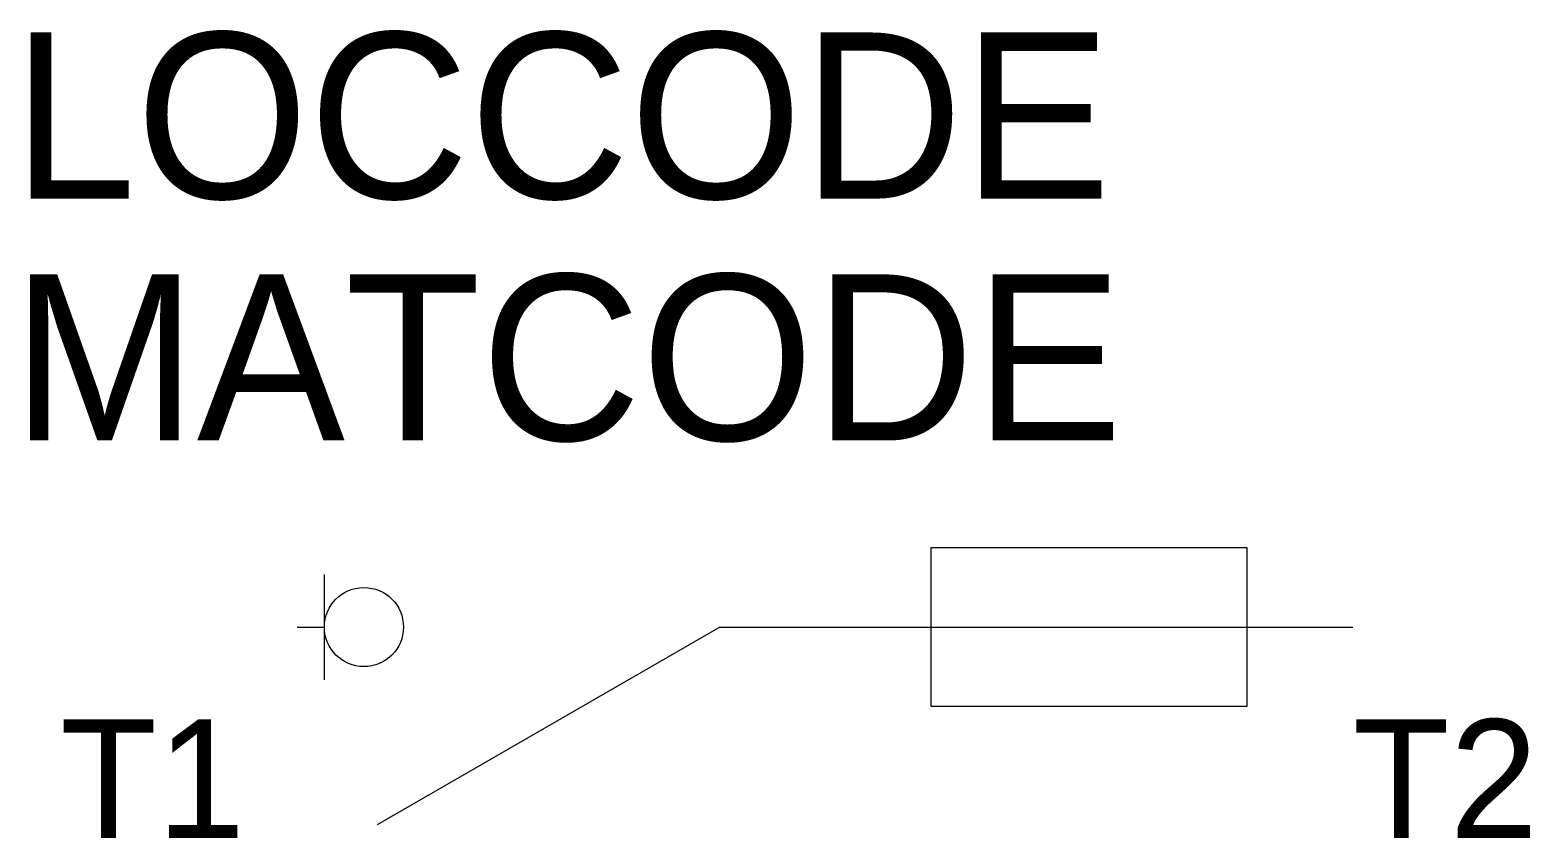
# Model space of a CAD drawing. Extents: x -10.1 to 18.4, y -4 to 11.3.
import ezdxf
from ezdxf.enums import TextEntityAlignment as Align

# ---------------------------------------------------------------- set-up
doc = ezdxf.new("R2010")
doc.units = 0
doc.layers.get('0').update_dxf_attribs({"linetype": 'CONTINUOUS'})
doc.layers.add('C', color=6, linetype='CONTINUOUS')
doc.layers.add('T2', color=1, linetype='CONTINUOUS')

msp = doc.modelspace()

# ---------------------------------------------------------------- linework, layer by layer
at = {"color": 0}
for p, q in [((-4.5, -1), (-4.5, 1)), ((-5, 0), (-4.5, 0)), ((3, 0), (-3.496, -3.75)), ((3, 0), (5, 0)), ((5, 0), (15, 0))]:
    msp.add_line(p, q, dxfattribs=at)
msp.add_lwpolyline([(13, -1.5), (13, 1.5), (7, 1.5), (7, -1.5)], close=True, dxfattribs=at)
msp.add_circle((-3.75, 0), 0.75, dxfattribs=at)
at = {"layer": 'C', "color": 0, "linetype": 'CONTINUOUS'}
msp.add_point((-5, 0), dxfattribs=at)

# ---------------------------------------------------------------- texts
at = {"color": 0, "linetype": 'CONTINUOUS'}
for tag, p in [('LOCCODE', (0, 8.127)), ('MATCODE', (0.104, 3.54))]:
    msp.add_attdef(tag, text='', height=3.15, dxfattribs=at).set_placement(p, align=Align.CENTER)
at = {"layer": 'T2', "color": 0, "linetype": 'CONTINUOUS'}
msp.add_attdef('T1', text='', height=2.25, dxfattribs=at).set_placement((-6, -4), align=Align.RIGHT)
msp.add_attdef('T2', (15, -4), '', height=2.25, dxfattribs=at)

doc.saveas('drawing.dxf')
